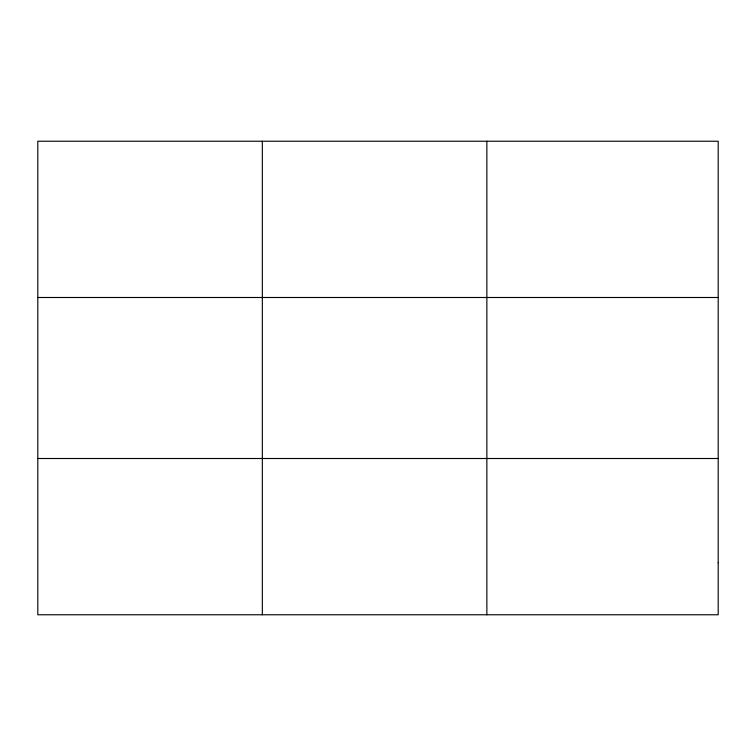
<?xml version="1.0" encoding="UTF-8"?>
<svg xmlns="http://www.w3.org/2000/svg" width="756" height="756" viewBox="0 0 756 756"><rect width="100%" height="100%" fill="white"/><g stroke="black" fill="none" stroke-linecap="round" stroke-linejoin="round"><path stroke-width="1.13" d="M262.332 141.23L262.332 614.77M486.864 141.23L486.864 614.77M37.8 297.495L718.2 297.495M37.8 458.505L718.2 458.505M718.2 562.681L718.2 614.77L37.8 614.77L37.8 141.23L718.2 141.23L718.2 562.681"/></g></svg>
